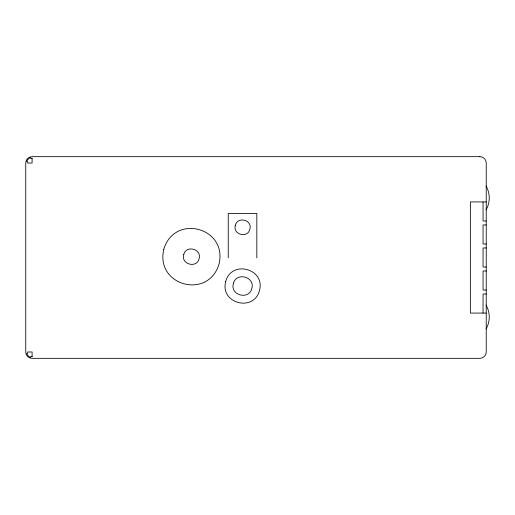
<?xml version="1.0" encoding="UTF-8"?>
<svg xmlns="http://www.w3.org/2000/svg" width="515" height="515" viewBox="0 0 515 515"><rect width="100%" height="100%" fill="white"/><g stroke="black" fill="none" stroke-linecap="round" stroke-linejoin="round"><path stroke-width="0.77" d="M32.104 158.53L30.939 158.684L30.675 157.706A5.498 5.498 0 0 0 26.786 161.601L27.765 161.858L27.61 163.023L32.104 163.023L32.104 158.26M486.231 201.925L470.356 201.925L470.356 313.075L486.231 313.075M486.231 220.98L483.057 220.98L483.057 201.925M486.231 224.946L483.057 224.946L483.057 244.001L486.231 244.001M486.231 247.972L483.057 247.972L483.057 267.028L486.231 267.028M486.231 270.999L483.057 270.999L483.057 290.054L486.231 290.054M486.231 294.02L483.057 294.02L483.057 313.075M32.104 356.47L30.939 356.316L30.675 357.294A5.498 5.498 0 0 1 26.786 353.399L27.765 353.142L27.61 351.977L32.104 351.977L32.104 356.74M256.831 257.906L256.831 213.442L228.248 213.442L228.248 257.906M486.057 186.044A23.819 23.819 0 0 1 486.057 209.863M486.057 305.138A23.819 23.819 0 0 1 486.057 328.956M163.815 249.266C155.092 285.735 208.356 300.007 219.036 264.06C227.759 227.591 174.495 213.319 163.815 249.266M183.758 254.61C180.746 264.362 196.827 268.669 199.093 258.717C202.105 248.97 186.024 244.657 183.758 254.61M225.737 281.499C219.641 303.341 253.831 312.502 259.476 290.537C265.573 268.695 231.383 259.534 225.737 281.499M235.336 225.332C232.477 234.576 247.728 238.664 249.878 229.233C252.73 219.989 237.486 215.901 235.336 225.332M233.404 283.553C229.787 295.256 249.086 300.425 251.809 288.484C255.421 276.787 236.121 271.611 233.404 283.553M479.883 156.669L32.104 156.669A6.354 6.354 0 0 0 25.75 163.023L25.75 351.977A6.354 6.354 0 0 0 32.104 358.331L479.883 358.331A6.354 6.354 0 0 0 486.231 351.977L486.231 163.023A6.354 6.354 0 0 0 479.883 156.669"/></g></svg>
